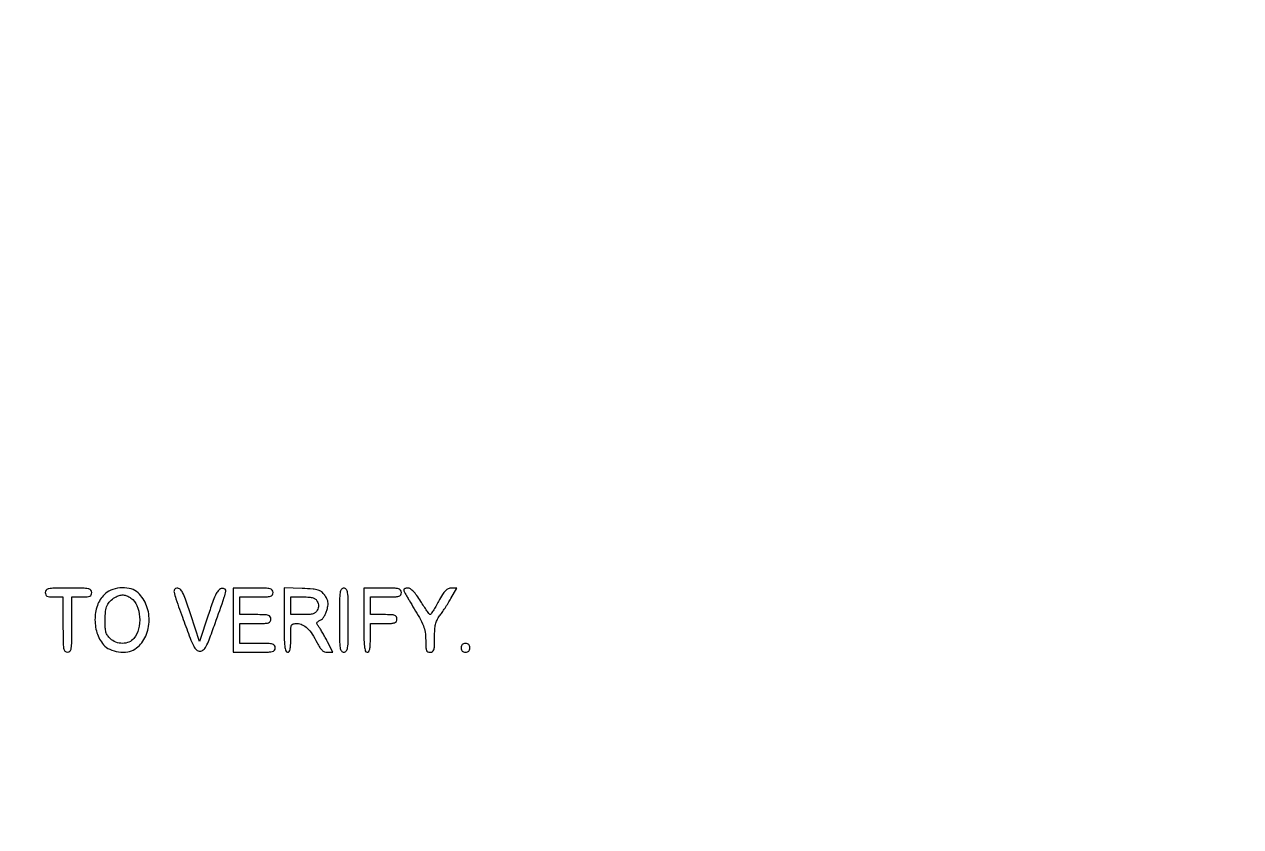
# Model space of a CAD drawing. Extents: x 0 to 1066, y 0 to 761.
# Drawn here: x 877.68 to 924.21, y 632.4 to 663.08 of the extents above; entities that cross this region are included whole.
import ezdxf

# ---------------------------------------------------------------- set-up
doc = ezdxf.new("R2010")
doc.units = 0
doc.header["$MEASUREMENT"] = 0

msp = doc.modelspace()

# ---------------------------------------------------------------- linework, layer by layer
msp.add_lwpolyline([(183.390323, 95.266879, 0.000001), (192.989143, 95.254457, 0.000118)], format="xyb")
for points in [[(409.06215, 749.15415), (40.8618, 749.132981), (40.8618, 380.65769), (40.8618, 12.1824), (501.2973, 12.1824), (961.7328, 12.1824), (961.7328, 380.646631), (961.7328, 749.110861), (961.41555, 749.1633, 0.040886), (961.153339, 749.184871, 0.000002), (934.190609, 749.194398, 0.000089), (904.448031, 749.199508, 0.000054), (869.1804, 749.195529, -0.000029), (813.61687, 749.186499, -0.000004), (696.10453, 749.175037, -0.000004), (556.774728, 749.163736, -0.000004)], [(878.4864, 641.3526, 0.094959), (878.502963, 641.266174, 0.184152), (878.54985, 641.215125, 0.098846), (878.642839, 641.18973, 0.017388), (878.8248, 641.1834), (879.1632, 641.1834), (879.1632, 640.1259, 0.002827), (879.166931, 639.465941, 0.036854), (879.187734, 639.221738, 0.138781), (879.238994, 639.111268, 0.218517), (879.3324, 639.0684, 0.218517), (879.425806, 639.111268, 0.138781), (879.477066, 639.221738, 0.036854), (879.497869, 639.465941, 0.002827), (879.5016, 640.1259), (879.5016, 641.1834), (879.8823, 641.1834, 0.013964), (880.092058, 641.189259, 0.090841), (880.194263, 641.21395, 0.188085), (880.244834, 641.264995, 0.102588), (880.263, 641.3526, 0.193568), (880.225802, 641.445085, 0.15568), (880.130813, 641.496621, 0.043488), (879.921805, 641.517867, 0.003595), (879.3747, 641.5218, 0.003595), (878.827595, 641.517867, 0.043488), (878.618588, 641.496621, 0.15568), (878.523598, 641.445085, 0.193568)], [(880.785403, 641.309773, 0.123885), (880.502212, 640.917077, 0.085485), (880.388637, 640.378157, 0.082885), (880.461108, 639.816136, 0.104562), (880.712839, 639.357526, 0.111799), (880.950809, 639.181175, 0.06908), (881.287208, 639.085481, 0.069045), (881.637165, 639.085015, 0.111332), (881.915082, 639.189081, 0.131426), (882.295839, 639.61506, 0.103697), (882.456254, 640.214711, 0.101152), (882.36359, 640.841053, 0.118621), (882.032971, 641.340619, 0.118666), (881.773235, 641.487201, 0.075716), (881.427556, 641.531138, 0.073305), (881.072541, 641.469807, 0.095814)], [(881.764497, 641.138039, -0.143223), (881.992198, 640.853723, -0.079931), (882.09466, 640.418553, -0.077332), (882.056465, 639.957418, -0.11509), (881.875196, 639.59715, -0.119537), (881.686784, 639.457595, -0.098447), (881.441127, 639.406952, -0.09388), (881.184677, 639.453662, -0.097006), (880.966403, 639.590747, -0.056872), (880.865483, 639.70984, -0.080028), (880.807587, 639.836196, -0.054705), (880.779763, 640.007924, -0.014142), (880.773291, 640.288697, -0.025001), (880.792355, 640.633555, -0.075567), (880.851782, 640.860538, -0.098225), (880.965237, 641.025405, -0.062967), (881.1513, 641.165819, -0.051006), (881.316066, 641.239158, -0.090781), (881.462714, 641.259195, -0.090761), (881.606971, 641.225981, -0.050966)], [(883.76426, 640.31625, 0.003393), (884.027469, 639.601387, 0.031784), (884.162064, 639.302505, 0.088186), (884.273121, 639.160171, 0.185146), (884.402142, 639.1107, 0.171713), (884.528248, 639.155324, 0.097838), (884.633069, 639.280908, 0.035907), (884.753975, 639.545453, 0.004013), (884.980504, 640.1682, 0.000902), (885.334812, 641.172858, 0.03521), (885.39718, 641.400996, 0.313686), (885.36074, 641.484501, 0.175088), (885.247183, 641.508082, 0.158568), (885.126343, 641.448747, 0.080982), (885.024565, 641.311542, 0.034439), (884.909742, 641.045735, 0.004852), (884.716655, 640.480566), (884.386166, 639.481632), (884.051171, 640.501716, 0.004319), (883.851481, 641.092521, 0.035828), (883.739719, 641.352355, 0.094668), (883.641192, 641.477589, 0.180786), (883.522913, 641.5218, 0.252582), (883.433496, 641.473552, 0.197186), (883.412118, 641.363457, 0.035219), (883.482413, 641.107469, 0.0019)], [(885.6774, 640.2951), (885.6774, 639.0684), (886.4811, 639.0684, 0.004147), (886.971809, 639.07247, 0.047763), (887.163188, 639.094003, 0.16431), (887.250594, 639.145593, 0.179874), (887.2848, 639.2376, 0.157888), (887.25526, 639.328816, 0.176663), (887.17905, 639.380363, 0.055952), (887.014178, 639.402453, 0.005351), (886.608, 639.4068), (885.9312, 639.4068), (885.9312, 639.7875), (885.9312, 640.1682), (886.5234, 640.1682, 0.006583), (886.873292, 640.172807, 0.063075), (887.020425, 640.195393, 0.183695), (887.08927, 640.246826, 0.142406), (887.1156, 640.3374, 0.142406), (887.08927, 640.427974, 0.183695), (887.020425, 640.479407, 0.063075), (886.873292, 640.501993, 0.006583), (886.5234, 640.5066), (885.9312, 640.5066), (885.9312, 640.845), (885.9312, 641.1834), (886.5657, 641.1834, 0.005909), (886.943726, 641.187867, 0.059311), (887.099738, 641.21019, 0.180365), (887.172256, 641.261688, 0.150217), (887.2002, 641.3526, 0.17273), (887.167527, 641.444357, 0.168559), (887.083875, 641.49595, 0.050222), (886.901322, 641.517649, 0.004487), (886.4388, 641.5218), (885.6774, 641.5218)], [(887.6232, 640.298521, 0.003202), (887.627526, 639.623013, 0.022501), (887.646532, 639.29457, 0.049121), (887.68243, 639.118347, 0.329081), (887.7501, 639.0684, 0.232029), (887.811837, 639.09868, 0.108427), (887.850969, 639.1812, 0.047315), (887.871701, 639.337057, 0.00942), (887.877, 639.6183, -0.00595), (887.881307, 639.980265, -0.096871), (887.907344, 640.098398, -0.238613), (887.97201, 640.152015, -0.056005), (888.116053, 640.1682, -0.111153), (888.317505, 640.122856, -0.081177), (888.50682, 639.992001, -0.058854), (888.69251, 639.765371, -0.025924), (888.884372, 639.42795, 0.021841), (888.984116, 639.249153, 0.069009), (889.07127, 639.143627, 0.100305), (889.163778, 639.087832, 0.085906), (889.276045, 639.0684), (889.48725, 639.0684), (889.281073, 639.47025, 0.006834), (889.193006, 639.636272, 0.006481), (889.098898, 639.802812, 0.006451), (889.011851, 639.94796, 0.022591), (888.950427, 640.038075, -0.02569), (888.883848, 640.137064, -0.192002), (888.874929, 640.191864, -0.198014), (888.906263, 640.23679, -0.027525), (889.007128, 640.293975, 0.089041), (889.085081, 640.351814, 0.046566), (889.159598, 640.447476, 0.042448), (889.222834, 640.567802, 0.038847), (889.267064, 640.700663, 0.026721), (889.301034, 640.877022, 0.076578), (889.299042, 641.001441, 0.082928), (889.260016, 641.113784, 0.035157), (889.173672, 641.248462, 0.057331), (889.051102, 641.37874, 0.10358), (888.922717, 641.448032, 0.055706), (888.727585, 641.482974, 0.007564), (888.312358, 641.504071), (887.6232, 641.528643)], [(888.8922, 641.0142, -0.049536), (888.928362, 640.926826, -0.073486), (888.940453, 640.845, -0.073486), (888.928362, 640.763174, -0.049536), (888.8922, 640.6758, -0.09537), (888.823305, 640.590875, -0.100861), (888.729066, 640.539633, -0.059921), (888.584032, 640.513648, -0.014397), (888.339323, 640.5066), (887.877, 640.5066), (887.877, 640.845), (887.877, 641.1834), (888.339323, 641.1834, -0.014397), (888.584032, 641.176352, -0.059921), (888.729066, 641.150367, -0.100861), (888.823305, 641.099125, -0.09537)], [(889.7382, 640.2951, 0.002322), (889.741789, 639.522238, 0.031956), (889.762267, 639.242888, 0.123223), (889.813078, 639.116509, 0.240299), (889.9074, 639.0684, 0.240299), (890.001722, 639.116509, 0.123223), (890.052533, 639.242888, 0.031956), (890.073011, 639.522238, 0.002322), (890.0766, 640.2951, 0.002322), (890.073011, 641.067962, 0.031956), (890.052533, 641.347312, 0.123223), (890.001722, 641.473691, 0.240299), (889.9074, 641.5218, 0.240299), (889.813078, 641.473691, 0.123223), (889.762267, 641.347312, 0.031956), (889.741789, 641.067962, 0.002322)], [(890.6688, 640.2951, 0.003213), (890.673128, 639.621579, 0.022561), (890.692138, 639.294, 0.049302), (890.728053, 639.118277, 0.328801), (890.7957, 639.0684, 0.232029), (890.857437, 639.09868, 0.108427), (890.896569, 639.1812, 0.047315), (890.917301, 639.337057, 0.00942), (890.9226, 639.6183), (890.9226, 640.1682), (891.4302, 640.1682, 0.008455), (891.723898, 640.173167, 0.072107), (891.8532, 640.1964, 0.188641), (891.914732, 640.247668, 0.12648), (891.9378, 640.3374, 0.12648), (891.914732, 640.427132, 0.188641), (891.8532, 640.4784, 0.072107), (891.723898, 640.501633, 0.008455), (891.4302, 640.5066), (890.9226, 640.5066), (890.9226, 640.845), (890.9226, 641.1834), (891.5148, 641.1834, 0.006583), (891.864692, 641.188007, 0.063075), (892.011825, 641.210593, 0.183695), (892.08067, 641.262026, 0.142406), (892.107, 641.3526, 0.165398), (892.075883, 641.444095, 0.1727), (891.995963, 641.495674, 0.052938), (891.822245, 641.517557, 0.004884), (891.3879, 641.5218), (890.6688, 641.5218)], [(892.195269, 641.45835, 0.098044), (892.205563, 641.418574, 0.006751), (892.257594, 641.314133, 0.009417), (892.324128, 641.190744, 0.006929), (892.402285, 641.0565, -0.003893), (892.795094, 640.391123, -0.033196), (892.948586, 640.08065, -0.063283), (893.01577, 639.834431, -0.03501), (893.0376, 639.523044, 0.01019), (893.042871, 639.264444, 0.079044), (893.066621, 639.146381, 0.189957), (893.117777, 639.089415, 0.116431), (893.2068, 639.0684, 0.136957), (893.297114, 639.093611, 0.185702), (893.348494, 639.159933, 0.065938), (893.371283, 639.300938, 0.007136), (893.376, 639.631465, -0.01444), (893.384696, 639.932499, -0.04363), (893.414309, 640.135347, -0.057784), (893.472733, 640.2966, -0.044334), (893.571019, 640.456315, 0.01199), (893.662071, 640.584861, 0.005258), (893.776769, 640.759244, 0.0052), (893.894675, 640.946941, 0.006935), (893.997586, 641.11995), (894.229132, 641.5218), (894.019793, 641.5218, 0.108876), (893.901125, 641.49565, 0.092988), (893.796633, 641.421173, 0.053175), (893.684567, 641.276738, 0.012741), (893.531399, 641.0142, -0.00625), (893.421246, 640.819632, -0.009839), (893.321344, 640.655707, -0.004317), (893.233366, 640.520138, -0.251756), (893.208182, 640.5066, -0.23848), (893.182219, 640.51973, -0.003892), (893.083786, 640.655707, -0.009183), (892.971533, 640.819635, -0.005851), (892.846722, 641.0142, 0.015141), (892.695011, 641.241302, 0.036179), (892.565802, 641.397363, 0.050226), (892.454419, 641.492433, 0.152717), (892.360513, 641.5218, 0.035826), (892.296078, 641.517177, 0.055903), (892.242296, 641.503162, 0.07526), (892.206207, 641.482649, 0.245106)], [(894.3912, 639.2376, 0.072254), (894.401931, 639.163731, 0.124864), (894.4335, 639.1107, 0.124864), (894.486531, 639.079131, 0.072254), (894.5604, 639.0684, 0.072254), (894.634269, 639.079131, 0.124864), (894.6873, 639.1107, 0.124864), (894.718869, 639.163731, 0.072254), (894.7296, 639.2376, 0.072254), (894.718869, 639.311469, 0.124864), (894.6873, 639.3645, 0.124864), (894.634269, 639.396069, 0.072254), (894.5604, 639.4068, 0.072254), (894.486531, 639.396069, 0.124864), (894.4335, 639.3645, 0.124864), (894.401931, 639.311469, 0.072254)]]:
    msp.add_lwpolyline(points, format="xyb", close=True)

doc.saveas('drawing.dxf')
